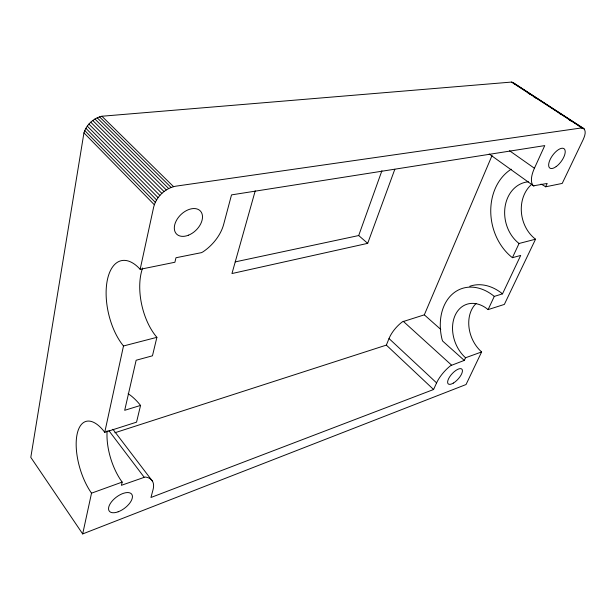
<?xml version="1.0" encoding="UTF-8"?>
<svg xmlns="http://www.w3.org/2000/svg" width="616" height="616" viewBox="0 0 616 616"><rect width="100%" height="100%" fill="white"/><g stroke="black" fill="none" stroke-linecap="round" stroke-linejoin="round"><path stroke-width="0.92" d="M540.979 184.099A34.034 27.851 77.7 0 1 545.607 186.802L562.223 183.422L583.206 139.547C584.553 136.39 586.247 132.409 584.353 129.137L513.29 82.744L511.496 82.074L101.894 116.239C93.563 118.126 86.471 124.701 83.945 132.864L30.8 457.365L82.683 533.926L466.035 384.538L481.627 351.936A30.992 23.554 69.1 0 1 476.114 303.488M82.683 533.926L91.522 493.17A43.913 19.342 73.1 0 1 77.162 433.941A43.913 19.342 73.1 0 1 104.751 432.317L136.544 422.153L140.556 405.42A65.481 30.53 72.9 0 0 128.143 393.701M104.751 432.317L123.493 345.976A49.041 24.494 76.7 0 1 107.461 279.464A49.041 24.494 76.7 0 1 140.155 269.315L174.898 262.254L175.976 257.742L201.571 252.622L203.064 251.798A35.805 23.185 -44.2 0 0 223.67 224.363L231.516 194.887L544.752 145.599L534.418 168.253A26.249 11.565 -53.4 0 0 533.418 185.824L547.185 183.453L545.607 186.802M140.155 269.315L153.654 207.138C156.256 196.72 165.35 188.042 175.953 186.155L581.019 128.013L582.967 128.143L584.353 129.137M107.138 430.8A42.889 19.974 72.9 0 0 122.161 482.089L121.398 485.308L145.137 477.023A30.53 14.992 -37.4 0 1 153.037 489.689L150.959 497.489L433.579 389.512L436.59 382.898A22.107 8.87 -47.3 0 1 450.635 365.65L464.279 360.406L465.55 357.765A31.516 23.547 69.4 0 1 455.262 315.061A31.516 23.547 69.4 0 1 488.103 309.617L504.358 304.412L535.543 239.208A33.41 27.782 77.8 0 1 531.831 184.199M142.635 267.96A47.763 25.148 76.7 0 0 156.888 337.329L152.46 355.802L136.144 360.245L124.694 410.31L140.556 405.42M255.224 190.845L231.963 273.543L367.69 243.351L394.817 169.3M235.181 261.9L358.697 235.543L381.928 170.709M114.861 432.771L386.348 345.114L389.019 338.546A21.267 9.71 -47.4 0 1 402.379 321.822L424.316 314.838L492.045 155.54M488.103 309.617L494.271 296.396L502.502 293.863L520.697 255.432L512.404 257.696A51.952 42.527 77.7 0 1 511.211 169.208M512.404 257.696L519.057 243.482A34.034 27.851 77.7 0 1 505.074 206.776A34.034 27.851 77.7 0 1 528.413 181.789M91.522 493.17L122.161 482.089M465.55 357.765L481.627 351.936M123.493 345.976L156.888 337.329M519.057 243.482L535.543 239.208M512.45 82.305L583.737 128.536M511.496 82.074L582.058 127.966M528.097 93.055L530.492 94.61M533.687 96.689L536.082 98.252M559.251 113.313L560.845 114.353M568.83 119.55L571.232 121.106M579.217 126.303L581.612 127.859M509.517 150.735L534.418 168.253M489.166 153.985L533.949 186.101M358.697 235.543L367.69 243.351M424.316 314.838L440.779 329.421M464.279 360.406L442.635 341.048L442.065 339.424A48.11 35.951 69.5 0 1 453.207 293.401A48.11 35.951 69.5 0 1 494.271 296.396M403.218 321.275L451.49 365.065M389.019 338.546L436.59 382.898M386.348 345.114L433.579 389.512M101.894 116.239L173.558 186.656M99.538 116.886L171.125 187.457M97.205 117.818L168.692 188.558M94.933 119.027L166.312 189.928M92.762 120.49L164.025 191.561M90.745 122.184L161.869 193.409M88.904 124.07L159.883 195.449M87.272 126.118L158.104 197.644M85.886 128.297L156.572 199.954M84.769 130.554L155.301 202.333M83.945 132.864L154.323 204.743M112.928 429.267L152.36 481.027M108.932 430.715L144.036 477.061M513.983 83.391L514.522 84.223M469.762 286.294A47.702 35.959 69.3 0 1 502.502 293.863M453.368 383.075A10.056 4.019 -47.4 0 0 462.115 369.446A10.056 4.019 -47.4 0 0 449.572 376.992A10.056 4.019 -47.4 0 0 453.368 383.075M118.156 511.796A14.053 6.907 -37.1 0 0 131.809 494.34A14.053 6.907 -37.1 0 0 111.496 501.848A14.053 6.907 -37.1 0 0 118.156 511.796M556.179 166.589A12.012 5.267 -53.6 0 0 564.464 149.087A12.012 5.267 -53.6 0 0 550.157 159.467A12.012 5.267 -53.6 0 0 556.179 166.589M188.535 235.173A16.563 10.857 -44.1 0 0 200.539 211.188A16.563 10.857 -44.1 0 0 176.138 221.013A16.563 10.857 -44.1 0 0 188.535 235.173"/></g></svg>
